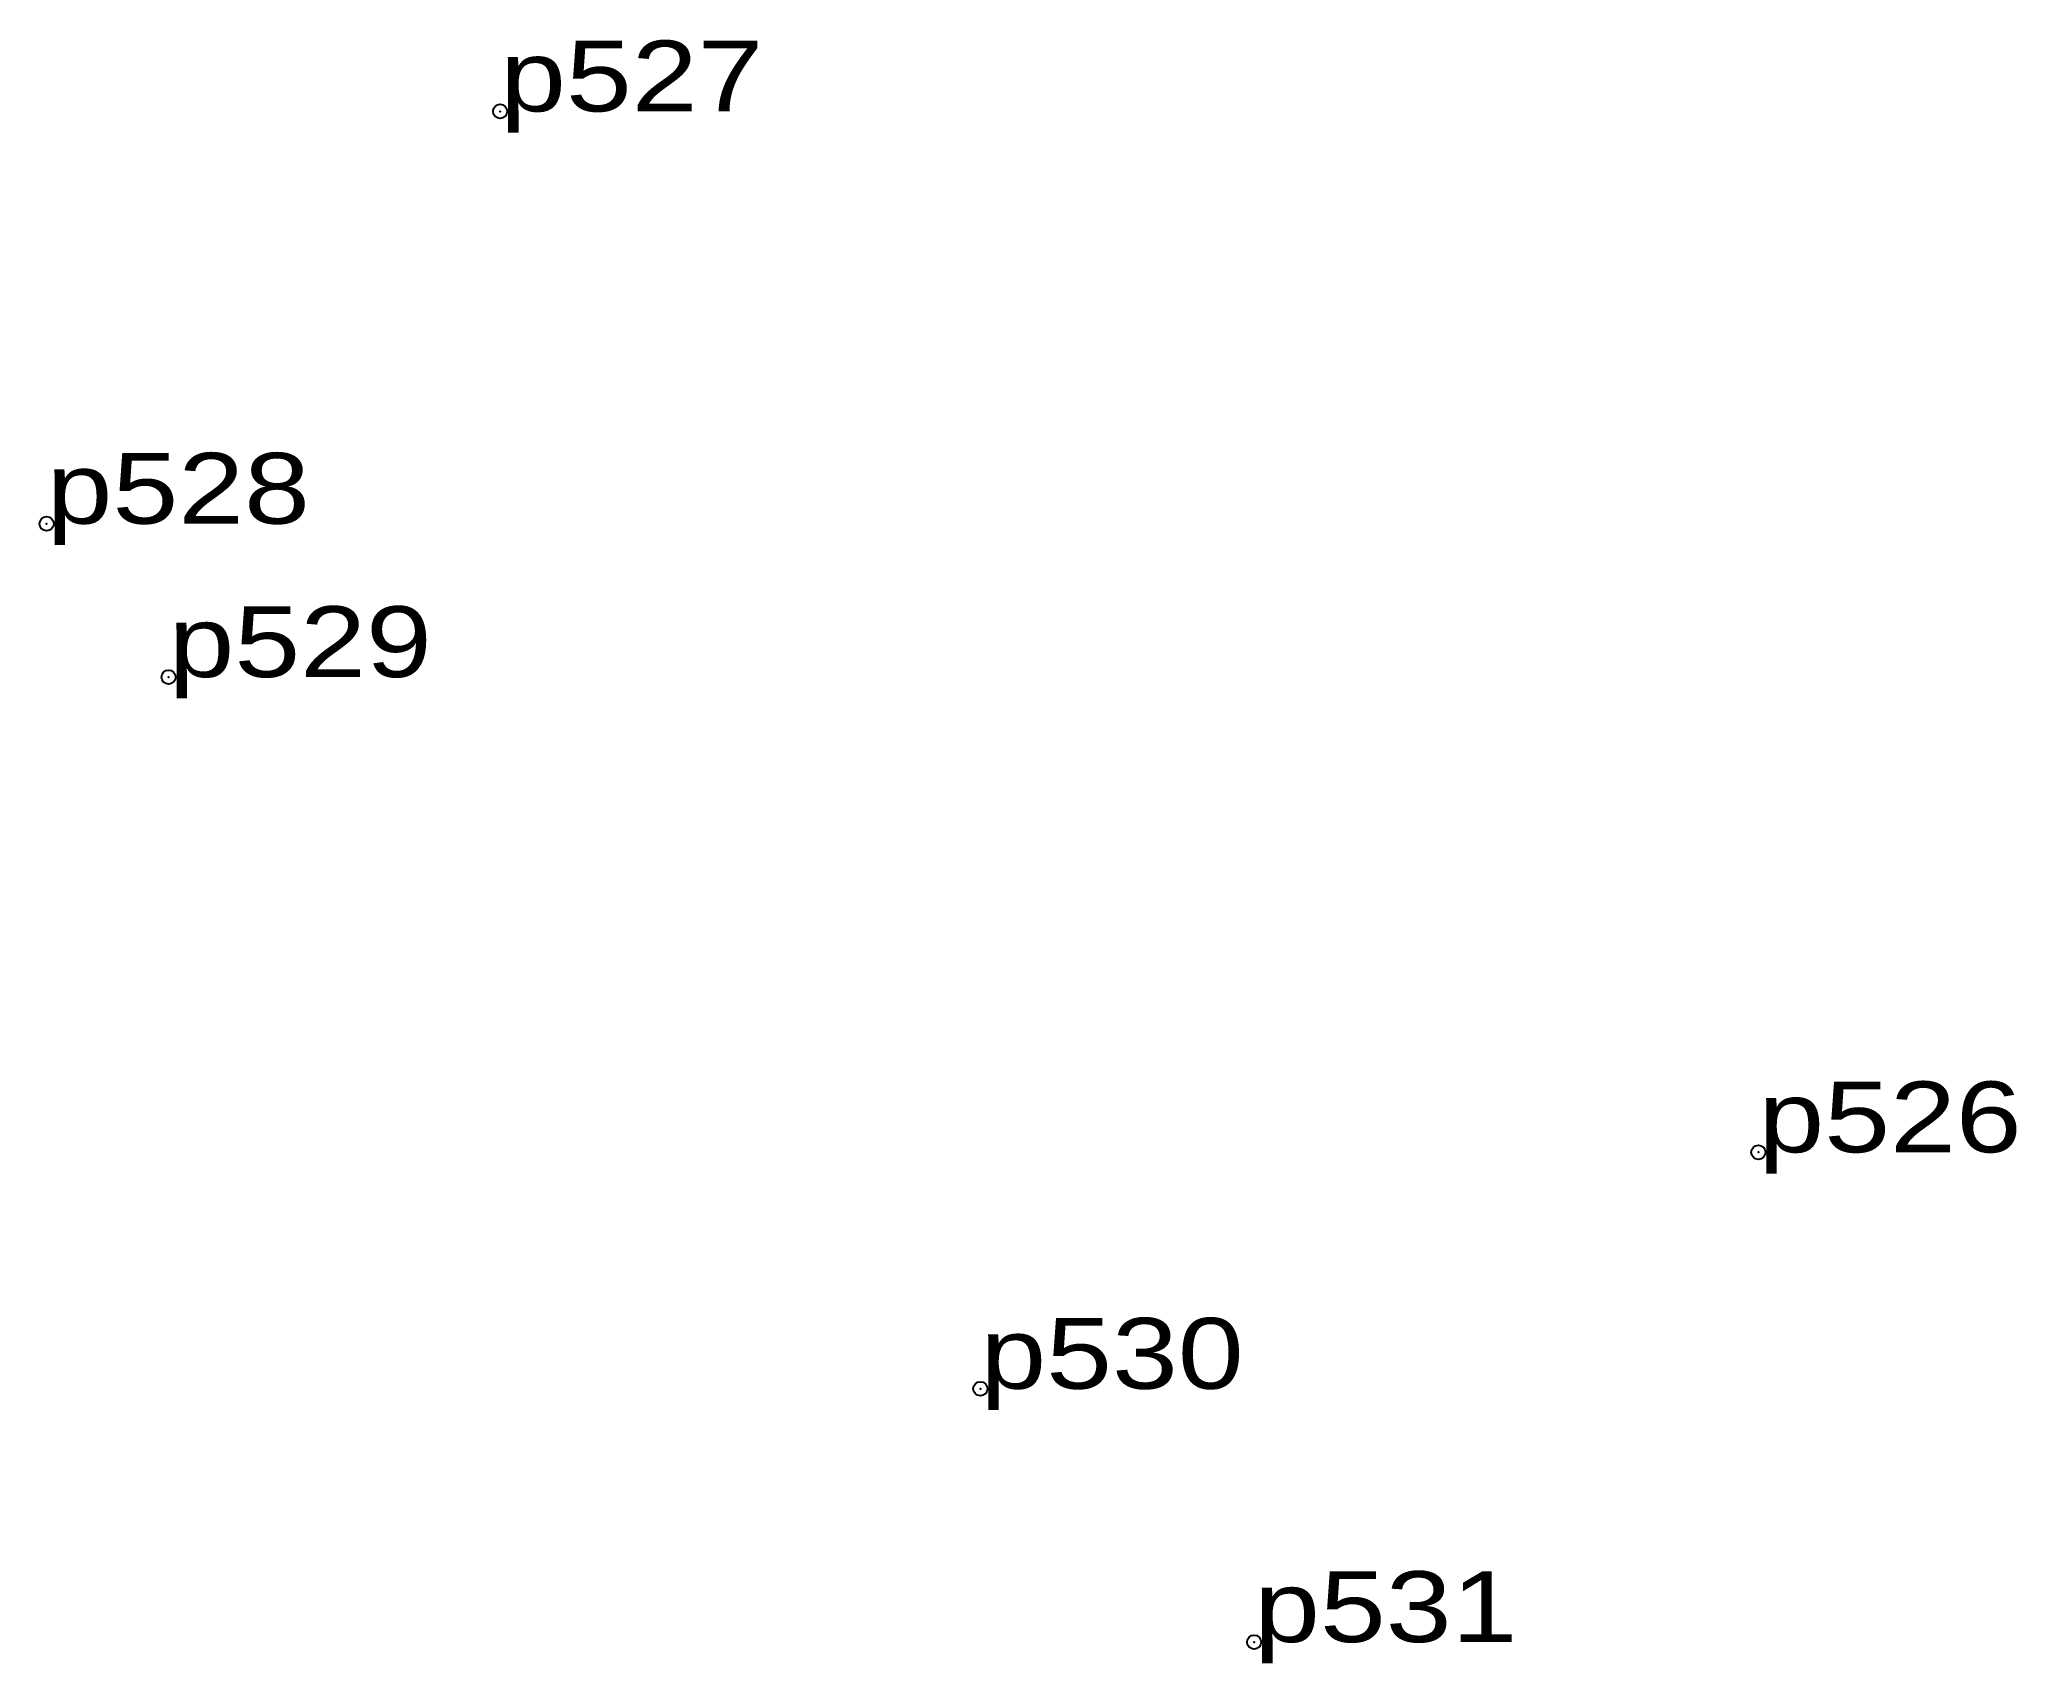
# Model space of a CAD drawing. Header units: metres. Extents: x 543800 to 547958, y 1823332 to 1839019.
# Drawn here: x 547908 to 547958.2, y 1823332 to 1823373.3 of the extents above.
import ezdxf

# ---------------------------------------------------------------- set-up
doc = ezdxf.new("R2010")
doc.units = ezdxf.units.M
doc.header["$LTSCALE"] = 0.72
doc.header["$PDMODE"] = 32
doc.header["$PDSIZE"] = 0.36
doc.layers.add('12', color=7, linetype='Continuous')
doc.layers.add('7', color=7, linetype='Continuous')

msp = doc.modelspace()

# ---------------------------------------------------------------- linework, layer by layer
at = {"layer": '7'}
for p in [(547919.69, 1823371.46), (547908.16, 1823360.98), (547911.26, 1823357.08), (547951.68, 1823345), (547931.9, 1823338.99), (547938.86, 1823332.55)]:
    msp.add_point(p, dxfattribs=at)

# ---------------------------------------------------------------- texts
at = {"layer": '12', "width": 1.25}
for s, p in [('p527', (547919.69, 1823371.46)), ('p528', (547908.16, 1823360.98)), ('p529', (547911.26, 1823357.08)), ('p526', (547951.68, 1823345)), ('p530', (547931.9, 1823338.99)), ('p531', (547938.86, 1823332.55))]:
    msp.add_text(s, height=1.8, dxfattribs=at).set_placement(p)

doc.saveas('drawing.dxf')
